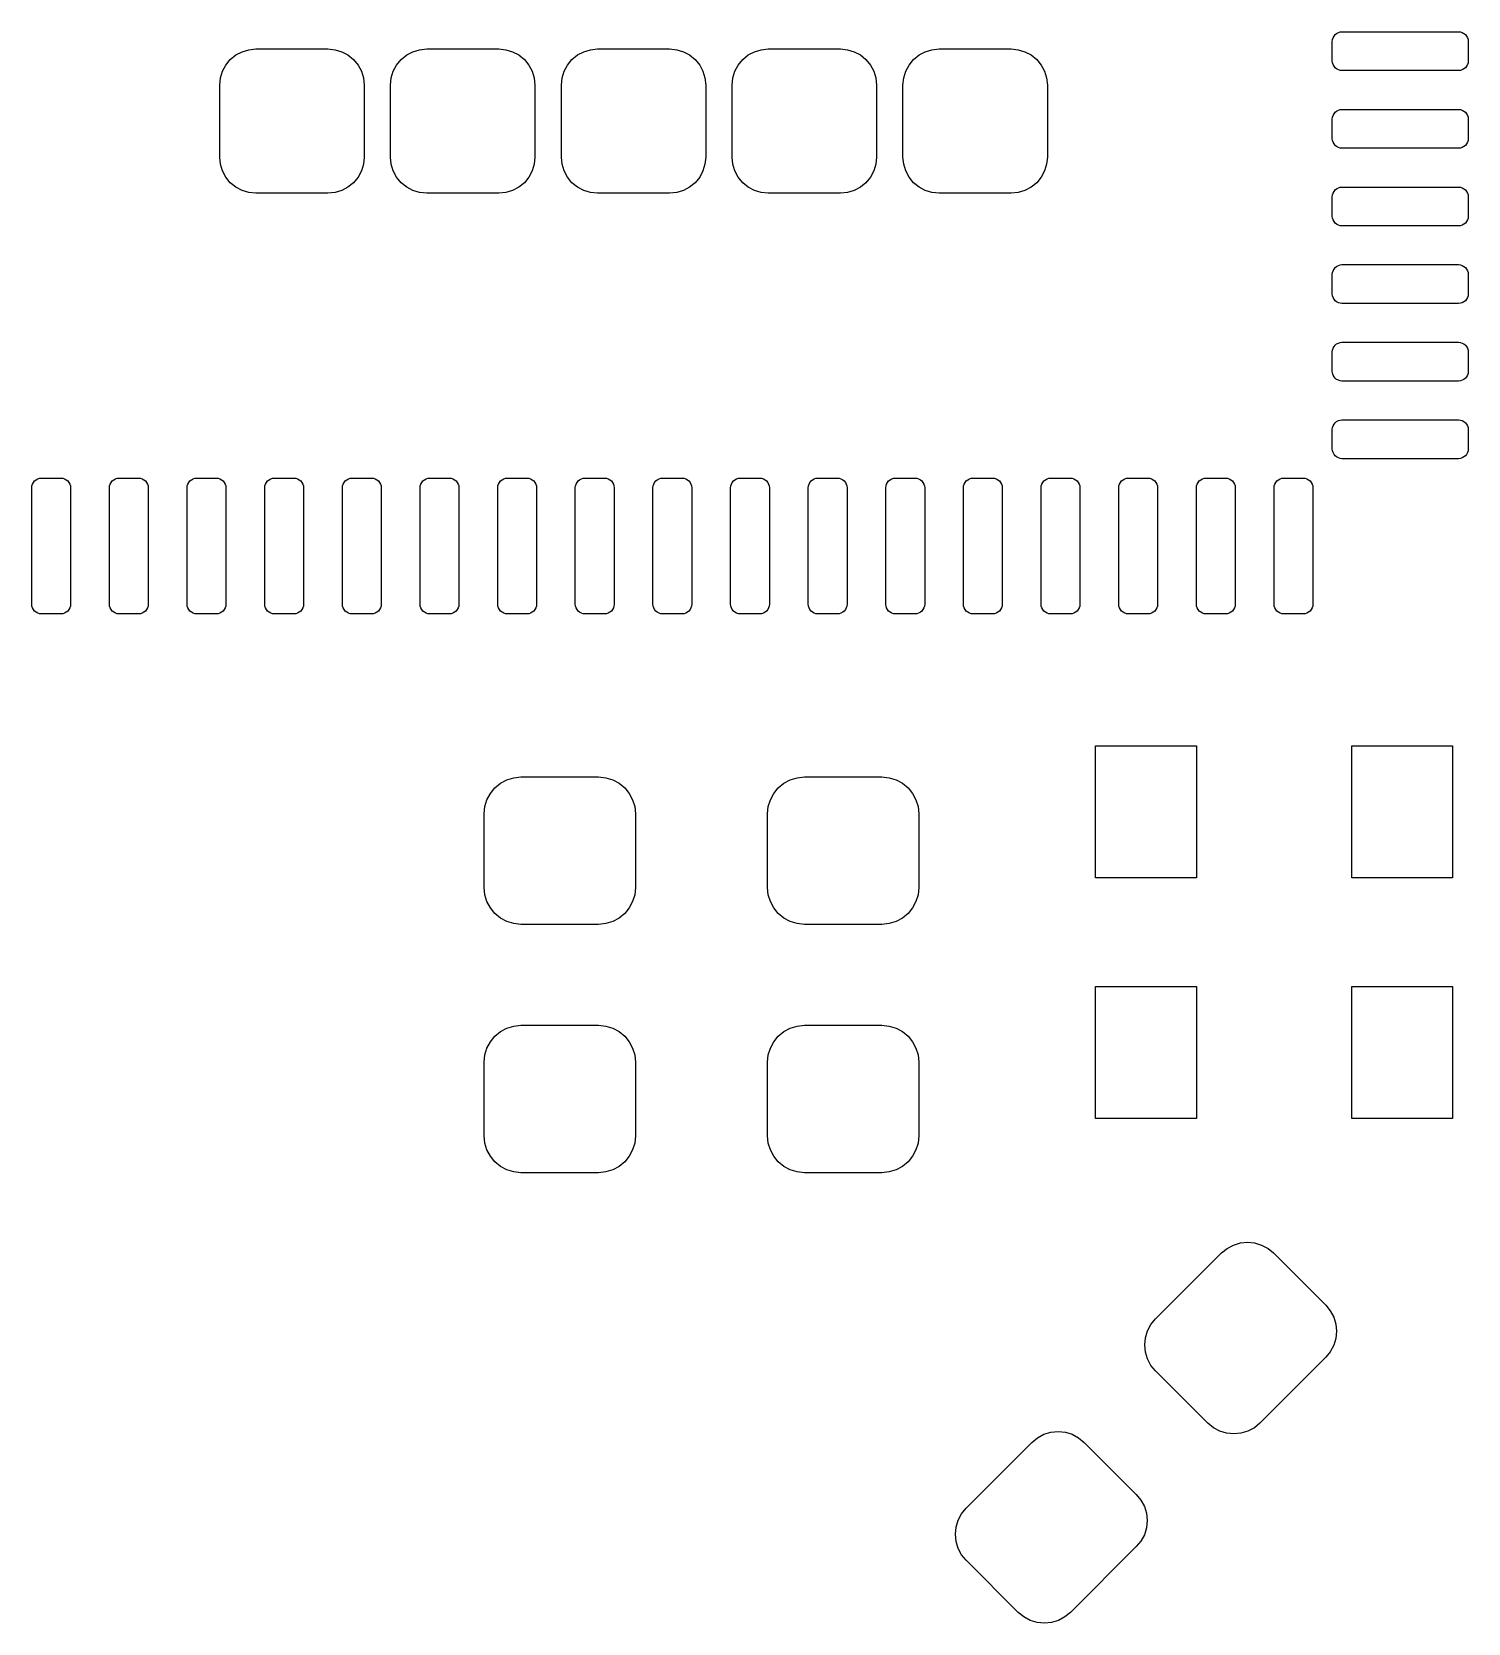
# Model space of a CAD drawing. Extents: x 116.2 to 159.4, y -138 to -93.9.
# Drawn here: x 150.18 to 159.43, y -127.33 to -117.08 of the extents above; entities that cross this region are included whole.
import ezdxf

# ---------------------------------------------------------------- set-up
doc = ezdxf.new("R2010")
doc.units = 0
doc.layers.add('BLACK', color=7, linetype='CONTINUOUS')

msp = doc.modelspace()

# ---------------------------------------------------------------- linework, layer by layer
at = {"layer": 'BLACK', "linetype": 'CONTINUOUS'}
for p, q in [((158.589, -117.08), (158.6, -117.076)), ((158.6, -117.076), (158.612, -117.075)), ((158.612, -117.075), (159.362, -117.075)), ((159.362, -117.075), (159.375, -117.076)), ((159.375, -117.076), (159.386, -117.08)), ((158.55, -117.137), (158.551, -117.125)), ((158.55, -117.262), (158.55, -117.137)), ((158.551, -117.125), (158.555, -117.114)), ((158.555, -117.114), (158.561, -117.103)), ((158.561, -117.103), (158.568, -117.093)), ((158.568, -117.093), (158.578, -117.086)), ((158.578, -117.086), (158.589, -117.08)), ((159.386, -117.08), (159.397, -117.086)), ((159.397, -117.086), (159.407, -117.093)), ((159.407, -117.093), (159.414, -117.103)), ((159.414, -117.103), (159.42, -117.114)), ((159.42, -117.114), (159.424, -117.125)), ((159.424, -117.125), (159.425, -117.137)), ((159.425, -117.137), (159.425, -117.262)), ((151.424, -117.289), (151.453, -117.253)), ((151.453, -117.253), (151.489, -117.224)), ((151.489, -117.224), (151.529, -117.203)), ((151.529, -117.203), (151.572, -117.19)), ((151.572, -117.19), (151.618, -117.185)), ((151.618, -117.185), (152.082, -117.185)), ((152.082, -117.185), (152.128, -117.19)), ((152.128, -117.19), (152.171, -117.203)), ((152.171, -117.203), (152.211, -117.224)), ((152.211, -117.224), (152.247, -117.253)), ((152.247, -117.253), (152.276, -117.289)), ((152.524, -117.289), (152.553, -117.253)), ((152.553, -117.253), (152.589, -117.224)), ((152.589, -117.224), (152.629, -117.203)), ((152.629, -117.203), (152.672, -117.19)), ((152.672, -117.19), (152.718, -117.185)), ((152.718, -117.185), (153.182, -117.185)), ((153.182, -117.185), (153.228, -117.19)), ((153.228, -117.19), (153.271, -117.203)), ((153.271, -117.203), (153.311, -117.224)), ((153.311, -117.224), (153.347, -117.253)), ((153.347, -117.253), (153.376, -117.289)), ((153.624, -117.289), (153.653, -117.253)), ((153.653, -117.253), (153.689, -117.224)), ((153.689, -117.224), (153.729, -117.203)), ((153.729, -117.203), (153.772, -117.19)), ((153.772, -117.19), (153.818, -117.185)), ((153.818, -117.185), (154.282, -117.185)), ((154.282, -117.185), (154.328, -117.19)), ((154.328, -117.19), (154.371, -117.203)), ((154.371, -117.203), (154.411, -117.224)), ((154.411, -117.224), (154.447, -117.253)), ((154.447, -117.253), (154.476, -117.289)), ((154.724, -117.289), (154.753, -117.253)), ((154.753, -117.253), (154.789, -117.224)), ((154.789, -117.224), (154.829, -117.203)), ((154.829, -117.203), (154.872, -117.19)), ((154.872, -117.19), (154.918, -117.185)), ((154.918, -117.185), (155.382, -117.185)), ((155.382, -117.185), (155.428, -117.19)), ((155.428, -117.19), (155.471, -117.203)), ((155.471, -117.203), (155.511, -117.224)), ((155.511, -117.224), (155.547, -117.253)), ((155.547, -117.253), (155.576, -117.289)), ((155.824, -117.289), (155.853, -117.253)), ((155.853, -117.253), (155.889, -117.224)), ((155.889, -117.224), (155.929, -117.203)), ((155.929, -117.203), (155.972, -117.19)), ((155.972, -117.19), (156.018, -117.185)), ((156.018, -117.185), (156.482, -117.185)), ((156.482, -117.185), (156.528, -117.19)), ((156.528, -117.19), (156.571, -117.203)), ((156.571, -117.203), (156.611, -117.224)), ((156.611, -117.224), (156.647, -117.253)), ((156.647, -117.253), (156.676, -117.289)), ((158.551, -117.275), (158.55, -117.262)), ((158.555, -117.286), (158.551, -117.275)), ((159.424, -117.275), (159.42, -117.286)), ((159.425, -117.262), (159.424, -117.275)), ((151.385, -117.418), (151.39, -117.372)), ((151.39, -117.372), (151.403, -117.329)), ((151.403, -117.329), (151.424, -117.289)), ((152.276, -117.289), (152.297, -117.329)), ((152.297, -117.329), (152.31, -117.372)), ((152.31, -117.372), (152.315, -117.418)), ((152.485, -117.418), (152.49, -117.372)), ((152.49, -117.372), (152.503, -117.329)), ((152.503, -117.329), (152.524, -117.289)), ((153.376, -117.289), (153.397, -117.329)), ((153.397, -117.329), (153.41, -117.372)), ((153.41, -117.372), (153.415, -117.418)), ((153.585, -117.418), (153.59, -117.372)), ((153.59, -117.372), (153.603, -117.329)), ((153.603, -117.329), (153.624, -117.289)), ((154.476, -117.289), (154.497, -117.329)), ((154.497, -117.329), (154.51, -117.372)), ((154.51, -117.372), (154.515, -117.418)), ((154.685, -117.418), (154.69, -117.372)), ((154.69, -117.372), (154.703, -117.329)), ((154.703, -117.329), (154.724, -117.289)), ((155.576, -117.289), (155.597, -117.329)), ((155.597, -117.329), (155.61, -117.372)), ((155.61, -117.372), (155.615, -117.418)), ((155.785, -117.418), (155.79, -117.372)), ((155.79, -117.372), (155.803, -117.329)), ((155.803, -117.329), (155.824, -117.289)), ((156.676, -117.289), (156.697, -117.329)), ((156.697, -117.329), (156.71, -117.372)), ((156.71, -117.372), (156.715, -117.418)), ((158.561, -117.297), (158.555, -117.286)), ((158.568, -117.307), (158.561, -117.297)), ((158.578, -117.314), (158.568, -117.307)), ((158.589, -117.32), (158.578, -117.314)), ((158.6, -117.324), (158.589, -117.32)), ((158.612, -117.325), (158.6, -117.324)), ((159.362, -117.325), (158.612, -117.325)), ((159.375, -117.324), (159.362, -117.325)), ((159.386, -117.32), (159.375, -117.324)), ((159.397, -117.314), (159.386, -117.32)), ((159.407, -117.307), (159.397, -117.314)), ((159.414, -117.297), (159.407, -117.307)), ((159.42, -117.286), (159.414, -117.297)), ((151.385, -117.882), (151.385, -117.418)), ((152.315, -117.418), (152.315, -117.882)), ((152.485, -117.882), (152.485, -117.418)), ((153.415, -117.418), (153.415, -117.882)), ((153.585, -117.882), (153.585, -117.418)), ((154.515, -117.418), (154.515, -117.882)), ((154.685, -117.882), (154.685, -117.418)), ((155.615, -117.418), (155.615, -117.882)), ((155.785, -117.882), (155.785, -117.418)), ((156.715, -117.418), (156.715, -117.882)), ((158.568, -117.593), (158.578, -117.586)), ((158.578, -117.586), (158.589, -117.58)), ((158.589, -117.58), (158.6, -117.576)), ((158.6, -117.576), (158.612, -117.575)), ((158.612, -117.575), (159.362, -117.575)), ((159.362, -117.575), (159.375, -117.576)), ((159.375, -117.576), (159.386, -117.58)), ((159.386, -117.58), (159.397, -117.586)), ((159.397, -117.586), (159.407, -117.593)), ((158.55, -117.637), (158.551, -117.625)), ((158.55, -117.762), (158.55, -117.637)), ((158.551, -117.625), (158.555, -117.614)), ((158.555, -117.614), (158.561, -117.603)), ((158.561, -117.603), (158.568, -117.593)), ((159.407, -117.593), (159.414, -117.603)), ((159.414, -117.603), (159.42, -117.614)), ((159.42, -117.614), (159.424, -117.625)), ((159.424, -117.625), (159.425, -117.637)), ((159.425, -117.637), (159.425, -117.762)), ((158.551, -117.775), (158.55, -117.762)), ((158.555, -117.786), (158.551, -117.775)), ((158.561, -117.797), (158.555, -117.786)), ((159.42, -117.786), (159.414, -117.797)), ((159.424, -117.775), (159.42, -117.786)), ((159.425, -117.762), (159.424, -117.775)), ((151.39, -117.928), (151.385, -117.882)), ((152.315, -117.882), (152.31, -117.928)), ((152.49, -117.928), (152.485, -117.882)), ((153.415, -117.882), (153.41, -117.928)), ((153.59, -117.928), (153.585, -117.882)), ((154.515, -117.882), (154.51, -117.928)), ((154.69, -117.928), (154.685, -117.882)), ((155.615, -117.882), (155.61, -117.928)), ((155.79, -117.928), (155.785, -117.882)), ((156.715, -117.882), (156.71, -117.928)), ((158.568, -117.807), (158.561, -117.797)), ((158.578, -117.814), (158.568, -117.807)), ((158.589, -117.82), (158.578, -117.814)), ((158.6, -117.824), (158.589, -117.82)), ((158.612, -117.825), (158.6, -117.824)), ((159.362, -117.825), (158.612, -117.825)), ((159.375, -117.824), (159.362, -117.825)), ((159.386, -117.82), (159.375, -117.824)), ((159.397, -117.814), (159.386, -117.82)), ((159.407, -117.807), (159.397, -117.814)), ((159.414, -117.797), (159.407, -117.807)), ((151.403, -117.971), (151.39, -117.928)), ((151.424, -118.011), (151.403, -117.971)), ((152.297, -117.971), (152.276, -118.011)), ((152.31, -117.928), (152.297, -117.971)), ((152.503, -117.971), (152.49, -117.928)), ((152.524, -118.011), (152.503, -117.971)), ((153.397, -117.971), (153.376, -118.011)), ((153.41, -117.928), (153.397, -117.971)), ((153.603, -117.971), (153.59, -117.928)), ((153.624, -118.011), (153.603, -117.971)), ((154.497, -117.971), (154.476, -118.011)), ((154.51, -117.928), (154.497, -117.971)), ((154.703, -117.971), (154.69, -117.928)), ((154.724, -118.011), (154.703, -117.971)), ((155.597, -117.971), (155.576, -118.011)), ((155.61, -117.928), (155.597, -117.971)), ((155.803, -117.971), (155.79, -117.928)), ((155.824, -118.011), (155.803, -117.971)), ((156.697, -117.971), (156.676, -118.011)), ((156.71, -117.928), (156.697, -117.971)), ((151.453, -118.047), (151.424, -118.011)), ((151.489, -118.076), (151.453, -118.047)), ((151.529, -118.097), (151.489, -118.076)), ((151.572, -118.11), (151.529, -118.097)), ((152.171, -118.097), (152.128, -118.11)), ((152.211, -118.076), (152.171, -118.097)), ((152.247, -118.047), (152.211, -118.076)), ((152.276, -118.011), (152.247, -118.047)), ((152.553, -118.047), (152.524, -118.011)), ((152.589, -118.076), (152.553, -118.047)), ((152.629, -118.097), (152.589, -118.076)), ((152.672, -118.11), (152.629, -118.097)), ((153.271, -118.097), (153.228, -118.11)), ((153.311, -118.076), (153.271, -118.097)), ((153.347, -118.047), (153.311, -118.076)), ((153.376, -118.011), (153.347, -118.047)), ((153.653, -118.047), (153.624, -118.011)), ((153.689, -118.076), (153.653, -118.047)), ((153.729, -118.097), (153.689, -118.076)), ((153.772, -118.11), (153.729, -118.097)), ((154.371, -118.097), (154.328, -118.11)), ((154.411, -118.076), (154.371, -118.097)), ((154.447, -118.047), (154.411, -118.076)), ((154.476, -118.011), (154.447, -118.047)), ((154.753, -118.047), (154.724, -118.011)), ((154.789, -118.076), (154.753, -118.047)), ((154.829, -118.097), (154.789, -118.076)), ((154.872, -118.11), (154.829, -118.097)), ((155.471, -118.097), (155.428, -118.11)), ((155.511, -118.076), (155.471, -118.097)), ((155.547, -118.047), (155.511, -118.076)), ((155.576, -118.011), (155.547, -118.047)), ((155.853, -118.047), (155.824, -118.011)), ((155.889, -118.076), (155.853, -118.047)), ((155.929, -118.097), (155.889, -118.076)), ((155.972, -118.11), (155.929, -118.097)), ((156.571, -118.097), (156.528, -118.11)), ((156.611, -118.076), (156.571, -118.097)), ((156.647, -118.047), (156.611, -118.076)), ((156.676, -118.011), (156.647, -118.047)), ((158.555, -118.114), (158.561, -118.103)), ((158.561, -118.103), (158.568, -118.093)), ((158.568, -118.093), (158.578, -118.086)), ((158.578, -118.086), (158.589, -118.08)), ((158.589, -118.08), (158.6, -118.076)), ((158.6, -118.076), (158.612, -118.075)), ((158.612, -118.075), (159.362, -118.075)), ((159.362, -118.075), (159.375, -118.076)), ((159.375, -118.076), (159.386, -118.08)), ((159.386, -118.08), (159.397, -118.086)), ((159.397, -118.086), (159.407, -118.093)), ((159.407, -118.093), (159.414, -118.103)), ((159.414, -118.103), (159.42, -118.114)), ((151.618, -118.115), (151.572, -118.11)), ((152.082, -118.115), (151.618, -118.115)), ((152.128, -118.11), (152.082, -118.115)), ((152.718, -118.115), (152.672, -118.11)), ((153.182, -118.115), (152.718, -118.115)), ((153.228, -118.11), (153.182, -118.115)), ((153.818, -118.115), (153.772, -118.11)), ((154.282, -118.115), (153.818, -118.115)), ((154.328, -118.11), (154.282, -118.115)), ((154.918, -118.115), (154.872, -118.11)), ((155.382, -118.115), (154.918, -118.115)), ((155.428, -118.11), (155.382, -118.115)), ((156.018, -118.115), (155.972, -118.11)), ((156.482, -118.115), (156.018, -118.115)), ((156.528, -118.11), (156.482, -118.115)), ((158.55, -118.137), (158.551, -118.125)), ((158.55, -118.262), (158.55, -118.137)), ((158.551, -118.125), (158.555, -118.114)), ((159.42, -118.114), (159.424, -118.125)), ((159.424, -118.125), (159.425, -118.137)), ((159.425, -118.137), (159.425, -118.262)), ((158.551, -118.275), (158.55, -118.262)), ((158.555, -118.286), (158.551, -118.275)), ((158.561, -118.297), (158.555, -118.286)), ((158.568, -118.307), (158.561, -118.297)), ((158.578, -118.314), (158.568, -118.307)), ((159.407, -118.307), (159.397, -118.314)), ((159.414, -118.297), (159.407, -118.307)), ((159.42, -118.286), (159.414, -118.297)), ((159.424, -118.275), (159.42, -118.286)), ((159.425, -118.262), (159.424, -118.275)), ((158.589, -118.32), (158.578, -118.314)), ((158.6, -118.324), (158.589, -118.32)), ((158.612, -118.325), (158.6, -118.324)), ((159.362, -118.325), (158.612, -118.325)), ((159.375, -118.324), (159.362, -118.325)), ((159.386, -118.32), (159.375, -118.324)), ((159.397, -118.314), (159.386, -118.32)), ((158.551, -118.625), (158.555, -118.614)), ((158.555, -118.614), (158.561, -118.603)), ((158.561, -118.603), (158.568, -118.593)), ((158.568, -118.593), (158.578, -118.586)), ((158.578, -118.586), (158.589, -118.58)), ((158.589, -118.58), (158.6, -118.576)), ((158.6, -118.576), (158.612, -118.575)), ((158.612, -118.575), (159.362, -118.575)), ((159.362, -118.575), (159.375, -118.576)), ((159.375, -118.576), (159.386, -118.58)), ((159.386, -118.58), (159.397, -118.586)), ((159.397, -118.586), (159.407, -118.593)), ((159.407, -118.593), (159.414, -118.603)), ((159.414, -118.603), (159.42, -118.614)), ((159.42, -118.614), (159.424, -118.625)), ((158.55, -118.637), (158.551, -118.625)), ((158.55, -118.762), (158.55, -118.637)), ((159.424, -118.625), (159.425, -118.637)), ((159.425, -118.637), (159.425, -118.762)), ((158.551, -118.775), (158.55, -118.762)), ((158.555, -118.786), (158.551, -118.775)), ((158.561, -118.797), (158.555, -118.786)), ((158.568, -118.807), (158.561, -118.797)), ((158.578, -118.814), (158.568, -118.807)), ((158.589, -118.82), (158.578, -118.814)), ((158.6, -118.824), (158.589, -118.82)), ((159.386, -118.82), (159.375, -118.824)), ((159.397, -118.814), (159.386, -118.82)), ((159.407, -118.807), (159.397, -118.814)), ((159.414, -118.797), (159.407, -118.807)), ((159.42, -118.786), (159.414, -118.797)), ((159.424, -118.775), (159.42, -118.786)), ((159.425, -118.762), (159.424, -118.775)), ((158.612, -118.825), (158.6, -118.824)), ((159.362, -118.825), (158.612, -118.825)), ((159.375, -118.824), (159.362, -118.825)), ((158.55, -119.137), (158.551, -119.125)), ((158.551, -119.125), (158.555, -119.114)), ((158.555, -119.114), (158.561, -119.103)), ((158.561, -119.103), (158.568, -119.093)), ((158.568, -119.093), (158.578, -119.086)), ((158.578, -119.086), (158.589, -119.08)), ((158.589, -119.08), (158.6, -119.076)), ((158.6, -119.076), (158.612, -119.075)), ((158.612, -119.075), (159.362, -119.075)), ((159.362, -119.075), (159.375, -119.076)), ((159.375, -119.076), (159.386, -119.08)), ((159.386, -119.08), (159.397, -119.086)), ((159.397, -119.086), (159.407, -119.093)), ((159.407, -119.093), (159.414, -119.103)), ((159.414, -119.103), (159.42, -119.114)), ((159.42, -119.114), (159.424, -119.125)), ((159.424, -119.125), (159.425, -119.137)), ((158.55, -119.262), (158.55, -119.137)), ((159.425, -119.137), (159.425, -119.262)), ((158.551, -119.275), (158.55, -119.262)), ((158.555, -119.286), (158.551, -119.275)), ((158.561, -119.297), (158.555, -119.286)), ((158.568, -119.307), (158.561, -119.297)), ((158.578, -119.314), (158.568, -119.307)), ((158.589, -119.32), (158.578, -119.314)), ((158.6, -119.324), (158.589, -119.32)), ((158.612, -119.325), (158.6, -119.324)), ((159.362, -119.325), (158.612, -119.325)), ((159.375, -119.324), (159.362, -119.325)), ((159.386, -119.32), (159.375, -119.324)), ((159.397, -119.314), (159.386, -119.32)), ((159.407, -119.307), (159.397, -119.314)), ((159.414, -119.297), (159.407, -119.307)), ((159.42, -119.286), (159.414, -119.297)), ((159.424, -119.275), (159.42, -119.286)), ((159.425, -119.262), (159.424, -119.275)), ((158.55, -119.637), (158.551, -119.625)), ((158.55, -119.762), (158.55, -119.637)), ((158.551, -119.625), (158.555, -119.614)), ((158.555, -119.614), (158.561, -119.603)), ((158.561, -119.603), (158.568, -119.593)), ((158.568, -119.593), (158.578, -119.586)), ((158.578, -119.586), (158.589, -119.58)), ((158.589, -119.58), (158.6, -119.576)), ((158.6, -119.576), (158.612, -119.575)), ((158.612, -119.575), (159.362, -119.575)), ((159.362, -119.575), (159.375, -119.576)), ((159.375, -119.576), (159.386, -119.58)), ((159.386, -119.58), (159.397, -119.586)), ((159.397, -119.586), (159.407, -119.593)), ((159.407, -119.593), (159.414, -119.603)), ((159.414, -119.603), (159.42, -119.614)), ((159.42, -119.614), (159.424, -119.625)), ((159.424, -119.625), (159.425, -119.637)), ((159.425, -119.637), (159.425, -119.762)), ((158.551, -119.775), (158.55, -119.762)), ((158.555, -119.786), (158.551, -119.775)), ((158.561, -119.797), (158.555, -119.786)), ((158.568, -119.807), (158.561, -119.797)), ((158.578, -119.814), (158.568, -119.807)), ((158.589, -119.82), (158.578, -119.814)), ((158.6, -119.824), (158.589, -119.82)), ((158.612, -119.825), (158.6, -119.824)), ((159.362, -119.825), (158.612, -119.825)), ((159.375, -119.824), (159.362, -119.825)), ((159.386, -119.82), (159.375, -119.824)), ((159.397, -119.814), (159.386, -119.82)), ((159.407, -119.807), (159.397, -119.814)), ((159.414, -119.797), (159.407, -119.807)), ((159.42, -119.786), (159.414, -119.797)), ((159.424, -119.775), (159.42, -119.786)), ((159.425, -119.762), (159.424, -119.775)), ((150.175, -120.012), (150.176, -120)), ((150.175, -120.762), (150.175, -120.012)), ((150.176, -120), (150.18, -119.989)), ((150.18, -119.989), (150.186, -119.978)), ((150.186, -119.978), (150.193, -119.968)), ((150.193, -119.968), (150.203, -119.961)), ((150.203, -119.961), (150.214, -119.955)), ((150.214, -119.955), (150.225, -119.951)), ((150.225, -119.951), (150.237, -119.95)), ((150.237, -119.95), (150.362, -119.95)), ((150.362, -119.95), (150.375, -119.951)), ((150.375, -119.951), (150.386, -119.955)), ((150.386, -119.955), (150.397, -119.961)), ((150.397, -119.961), (150.407, -119.968)), ((150.407, -119.968), (150.414, -119.978)), ((150.414, -119.978), (150.42, -119.989)), ((150.42, -119.989), (150.424, -120)), ((150.424, -120), (150.425, -120.012)), ((150.425, -120.012), (150.425, -120.762)), ((150.675, -120.012), (150.676, -120)), ((150.675, -120.762), (150.675, -120.012)), ((150.676, -120), (150.68, -119.989)), ((150.68, -119.989), (150.686, -119.978)), ((150.686, -119.978), (150.693, -119.968)), ((150.693, -119.968), (150.703, -119.961)), ((150.703, -119.961), (150.714, -119.955)), ((150.714, -119.955), (150.725, -119.951)), ((150.725, -119.951), (150.737, -119.95)), ((150.737, -119.95), (150.862, -119.95)), ((150.862, -119.95), (150.875, -119.951)), ((150.875, -119.951), (150.886, -119.955)), ((150.886, -119.955), (150.897, -119.961)), ((150.897, -119.961), (150.907, -119.968)), ((150.907, -119.968), (150.914, -119.978)), ((150.914, -119.978), (150.92, -119.989)), ((150.92, -119.989), (150.924, -120)), ((150.924, -120), (150.925, -120.012)), ((150.925, -120.012), (150.925, -120.762)), ((151.175, -120.012), (151.176, -120)), ((151.175, -120.762), (151.175, -120.012)), ((151.176, -120), (151.18, -119.989)), ((151.18, -119.989), (151.186, -119.978)), ((151.186, -119.978), (151.193, -119.968)), ((151.193, -119.968), (151.203, -119.961)), ((151.203, -119.961), (151.214, -119.955)), ((151.214, -119.955), (151.225, -119.951)), ((151.225, -119.951), (151.237, -119.95)), ((151.237, -119.95), (151.362, -119.95)), ((151.362, -119.95), (151.375, -119.951)), ((151.375, -119.951), (151.386, -119.955)), ((151.386, -119.955), (151.397, -119.961)), ((151.397, -119.961), (151.407, -119.968)), ((151.407, -119.968), (151.414, -119.978)), ((151.414, -119.978), (151.42, -119.989)), ((151.42, -119.989), (151.424, -120)), ((151.424, -120), (151.425, -120.012)), ((151.425, -120.012), (151.425, -120.762)), ((151.675, -120.012), (151.676, -120)), ((151.675, -120.762), (151.675, -120.012)), ((151.676, -120), (151.68, -119.989)), ((151.68, -119.989), (151.686, -119.978)), ((151.686, -119.978), (151.693, -119.968)), ((151.693, -119.968), (151.703, -119.961)), ((151.703, -119.961), (151.714, -119.955)), ((151.714, -119.955), (151.725, -119.951)), ((151.725, -119.951), (151.737, -119.95)), ((151.737, -119.95), (151.862, -119.95)), ((151.862, -119.95), (151.875, -119.951)), ((151.875, -119.951), (151.886, -119.955)), ((151.886, -119.955), (151.897, -119.961)), ((151.897, -119.961), (151.907, -119.968)), ((151.907, -119.968), (151.914, -119.978)), ((151.914, -119.978), (151.92, -119.989)), ((151.92, -119.989), (151.924, -120)), ((151.924, -120), (151.925, -120.012)), ((151.925, -120.012), (151.925, -120.762)), ((152.175, -120.012), (152.176, -120)), ((152.175, -120.762), (152.175, -120.012)), ((152.176, -120), (152.18, -119.989)), ((152.18, -119.989), (152.186, -119.978)), ((152.186, -119.978), (152.193, -119.968)), ((152.193, -119.968), (152.203, -119.961)), ((152.203, -119.961), (152.214, -119.955)), ((152.214, -119.955), (152.225, -119.951)), ((152.225, -119.951), (152.237, -119.95)), ((152.237, -119.95), (152.362, -119.95)), ((152.362, -119.95), (152.375, -119.951)), ((152.375, -119.951), (152.386, -119.955)), ((152.386, -119.955), (152.397, -119.961)), ((152.397, -119.961), (152.407, -119.968)), ((152.407, -119.968), (152.414, -119.978)), ((152.414, -119.978), (152.42, -119.989)), ((152.42, -119.989), (152.424, -120)), ((152.424, -120), (152.425, -120.012)), ((152.425, -120.012), (152.425, -120.762)), ((152.675, -120.012), (152.676, -120)), ((152.675, -120.762), (152.675, -120.012)), ((152.676, -120), (152.68, -119.989)), ((152.68, -119.989), (152.686, -119.978)), ((152.686, -119.978), (152.693, -119.968)), ((152.693, -119.968), (152.703, -119.961)), ((152.703, -119.961), (152.714, -119.955)), ((152.714, -119.955), (152.725, -119.951)), ((152.725, -119.951), (152.737, -119.95)), ((152.737, -119.95), (152.862, -119.95)), ((152.862, -119.95), (152.875, -119.951)), ((152.875, -119.951), (152.886, -119.955)), ((152.886, -119.955), (152.897, -119.961)), ((152.897, -119.961), (152.907, -119.968)), ((152.907, -119.968), (152.914, -119.978)), ((152.914, -119.978), (152.92, -119.989)), ((152.92, -119.989), (152.924, -120)), ((152.924, -120), (152.925, -120.012)), ((152.925, -120.012), (152.925, -120.762)), ((153.175, -120.012), (153.176, -120)), ((153.175, -120.762), (153.175, -120.012)), ((153.176, -120), (153.18, -119.989)), ((153.18, -119.989), (153.186, -119.978)), ((153.186, -119.978), (153.193, -119.968)), ((153.193, -119.968), (153.203, -119.961)), ((153.203, -119.961), (153.214, -119.955)), ((153.214, -119.955), (153.225, -119.951)), ((153.225, -119.951), (153.237, -119.95)), ((153.237, -119.95), (153.362, -119.95)), ((153.362, -119.95), (153.375, -119.951)), ((153.375, -119.951), (153.386, -119.955)), ((153.386, -119.955), (153.397, -119.961)), ((153.397, -119.961), (153.407, -119.968)), ((153.407, -119.968), (153.414, -119.978)), ((153.414, -119.978), (153.42, -119.989)), ((153.42, -119.989), (153.424, -120)), ((153.424, -120), (153.425, -120.012)), ((153.425, -120.012), (153.425, -120.762)), ((153.675, -120.012), (153.676, -120)), ((153.675, -120.762), (153.675, -120.012)), ((153.676, -120), (153.68, -119.989)), ((153.68, -119.989), (153.686, -119.978)), ((153.686, -119.978), (153.693, -119.968)), ((153.693, -119.968), (153.703, -119.961)), ((153.703, -119.961), (153.714, -119.955)), ((153.714, -119.955), (153.725, -119.951)), ((153.725, -119.951), (153.737, -119.95)), ((153.737, -119.95), (153.862, -119.95)), ((153.862, -119.95), (153.875, -119.951)), ((153.875, -119.951), (153.886, -119.955)), ((153.886, -119.955), (153.897, -119.961)), ((153.897, -119.961), (153.907, -119.968)), ((153.907, -119.968), (153.914, -119.978)), ((153.914, -119.978), (153.92, -119.989)), ((153.92, -119.989), (153.924, -120)), ((153.924, -120), (153.925, -120.012)), ((153.925, -120.012), (153.925, -120.762)), ((154.175, -120.012), (154.176, -120)), ((154.175, -120.762), (154.175, -120.012)), ((154.176, -120), (154.18, -119.989)), ((154.18, -119.989), (154.186, -119.978)), ((154.186, -119.978), (154.193, -119.968)), ((154.193, -119.968), (154.203, -119.961)), ((154.203, -119.961), (154.214, -119.955)), ((154.214, -119.955), (154.225, -119.951)), ((154.225, -119.951), (154.237, -119.95)), ((154.237, -119.95), (154.362, -119.95)), ((154.362, -119.95), (154.375, -119.951)), ((154.375, -119.951), (154.386, -119.955)), ((154.386, -119.955), (154.397, -119.961)), ((154.397, -119.961), (154.407, -119.968)), ((154.407, -119.968), (154.414, -119.978)), ((154.414, -119.978), (154.42, -119.989)), ((154.42, -119.989), (154.424, -120)), ((154.424, -120), (154.425, -120.012)), ((154.425, -120.012), (154.425, -120.762)), ((154.675, -120.012), (154.676, -120)), ((154.675, -120.762), (154.675, -120.012)), ((154.676, -120), (154.68, -119.989)), ((154.68, -119.989), (154.686, -119.978)), ((154.686, -119.978), (154.693, -119.968)), ((154.693, -119.968), (154.703, -119.961)), ((154.703, -119.961), (154.714, -119.955)), ((154.714, -119.955), (154.725, -119.951)), ((154.725, -119.951), (154.737, -119.95)), ((154.737, -119.95), (154.862, -119.95)), ((154.862, -119.95), (154.875, -119.951)), ((154.875, -119.951), (154.886, -119.955)), ((154.886, -119.955), (154.897, -119.961)), ((154.897, -119.961), (154.907, -119.968)), ((154.907, -119.968), (154.914, -119.978)), ((154.914, -119.978), (154.92, -119.989)), ((154.92, -119.989), (154.924, -120)), ((154.924, -120), (154.925, -120.012)), ((154.925, -120.012), (154.925, -120.762)), ((155.175, -120.012), (155.176, -120)), ((155.175, -120.762), (155.175, -120.012)), ((155.176, -120), (155.18, -119.989)), ((155.18, -119.989), (155.186, -119.978)), ((155.186, -119.978), (155.193, -119.968)), ((155.193, -119.968), (155.203, -119.961)), ((155.203, -119.961), (155.214, -119.955)), ((155.214, -119.955), (155.225, -119.951)), ((155.225, -119.951), (155.237, -119.95)), ((155.237, -119.95), (155.362, -119.95)), ((155.362, -119.95), (155.375, -119.951)), ((155.375, -119.951), (155.386, -119.955)), ((155.386, -119.955), (155.397, -119.961)), ((155.397, -119.961), (155.407, -119.968)), ((155.407, -119.968), (155.414, -119.978)), ((155.414, -119.978), (155.42, -119.989)), ((155.42, -119.989), (155.424, -120)), ((155.424, -120), (155.425, -120.012)), ((155.425, -120.012), (155.425, -120.762)), ((155.675, -120.012), (155.676, -120)), ((155.675, -120.762), (155.675, -120.012)), ((155.676, -120), (155.68, -119.989)), ((155.68, -119.989), (155.686, -119.978)), ((155.686, -119.978), (155.693, -119.968)), ((155.693, -119.968), (155.703, -119.961)), ((155.703, -119.961), (155.714, -119.955)), ((155.714, -119.955), (155.725, -119.951)), ((155.725, -119.951), (155.737, -119.95)), ((155.737, -119.95), (155.862, -119.95)), ((155.862, -119.95), (155.875, -119.951)), ((155.875, -119.951), (155.886, -119.955)), ((155.886, -119.955), (155.897, -119.961)), ((155.897, -119.961), (155.907, -119.968)), ((155.907, -119.968), (155.914, -119.978)), ((155.914, -119.978), (155.92, -119.989)), ((155.92, -119.989), (155.924, -120)), ((155.924, -120), (155.925, -120.012)), ((155.925, -120.012), (155.925, -120.762)), ((156.175, -120.012), (156.176, -120)), ((156.175, -120.762), (156.175, -120.012)), ((156.176, -120), (156.18, -119.989)), ((156.18, -119.989), (156.186, -119.978)), ((156.186, -119.978), (156.193, -119.968)), ((156.193, -119.968), (156.203, -119.961)), ((156.203, -119.961), (156.214, -119.955)), ((156.214, -119.955), (156.225, -119.951)), ((156.225, -119.951), (156.237, -119.95)), ((156.237, -119.95), (156.362, -119.95)), ((156.362, -119.95), (156.375, -119.951)), ((156.375, -119.951), (156.386, -119.955)), ((156.386, -119.955), (156.397, -119.961)), ((156.397, -119.961), (156.407, -119.968)), ((156.407, -119.968), (156.414, -119.978)), ((156.414, -119.978), (156.42, -119.989)), ((156.42, -119.989), (156.424, -120)), ((156.424, -120), (156.425, -120.012)), ((156.425, -120.012), (156.425, -120.762)), ((156.675, -120.012), (156.676, -120)), ((156.675, -120.762), (156.675, -120.012)), ((156.676, -120), (156.68, -119.989)), ((156.68, -119.989), (156.686, -119.978)), ((156.686, -119.978), (156.693, -119.968)), ((156.693, -119.968), (156.703, -119.961)), ((156.703, -119.961), (156.714, -119.955)), ((156.714, -119.955), (156.725, -119.951)), ((156.725, -119.951), (156.737, -119.95)), ((156.737, -119.95), (156.862, -119.95)), ((156.862, -119.95), (156.875, -119.951)), ((156.875, -119.951), (156.886, -119.955)), ((156.886, -119.955), (156.897, -119.961)), ((156.897, -119.961), (156.907, -119.968)), ((156.907, -119.968), (156.914, -119.978)), ((156.914, -119.978), (156.92, -119.989)), ((156.92, -119.989), (156.924, -120)), ((156.924, -120), (156.925, -120.012)), ((156.925, -120.012), (156.925, -120.762)), ((157.175, -120.012), (157.176, -120)), ((157.175, -120.762), (157.175, -120.012)), ((157.176, -120), (157.18, -119.989)), ((157.18, -119.989), (157.186, -119.978)), ((157.186, -119.978), (157.193, -119.968)), ((157.193, -119.968), (157.203, -119.961)), ((157.203, -119.961), (157.214, -119.955)), ((157.214, -119.955), (157.225, -119.951)), ((157.225, -119.951), (157.237, -119.95)), ((157.237, -119.95), (157.362, -119.95)), ((157.362, -119.95), (157.375, -119.951)), ((157.375, -119.951), (157.386, -119.955)), ((157.386, -119.955), (157.397, -119.961)), ((157.397, -119.961), (157.407, -119.968)), ((157.407, -119.968), (157.414, -119.978)), ((157.414, -119.978), (157.42, -119.989)), ((157.42, -119.989), (157.424, -120)), ((157.424, -120), (157.425, -120.012)), ((157.425, -120.012), (157.425, -120.762)), ((157.675, -120.012), (157.676, -120)), ((157.675, -120.762), (157.675, -120.012)), ((157.676, -120), (157.68, -119.989)), ((157.68, -119.989), (157.686, -119.978)), ((157.686, -119.978), (157.693, -119.968)), ((157.693, -119.968), (157.703, -119.961)), ((157.703, -119.961), (157.714, -119.955)), ((157.714, -119.955), (157.725, -119.951)), ((157.725, -119.951), (157.737, -119.95)), ((157.737, -119.95), (157.862, -119.95)), ((157.862, -119.95), (157.875, -119.951)), ((157.875, -119.951), (157.886, -119.955)), ((157.886, -119.955), (157.897, -119.961)), ((157.897, -119.961), (157.907, -119.968)), ((157.907, -119.968), (157.914, -119.978)), ((157.914, -119.978), (157.92, -119.989)), ((157.92, -119.989), (157.924, -120)), ((157.924, -120), (157.925, -120.012)), ((157.925, -120.012), (157.925, -120.762)), ((158.175, -120.012), (158.176, -120)), ((158.175, -120.762), (158.175, -120.012)), ((158.176, -120), (158.18, -119.989)), ((158.18, -119.989), (158.186, -119.978)), ((158.186, -119.978), (158.193, -119.968)), ((158.193, -119.968), (158.203, -119.961)), ((158.203, -119.961), (158.214, -119.955)), ((158.214, -119.955), (158.225, -119.951)), ((158.225, -119.951), (158.237, -119.95)), ((158.237, -119.95), (158.362, -119.95)), ((158.362, -119.95), (158.375, -119.951)), ((158.375, -119.951), (158.386, -119.955)), ((158.386, -119.955), (158.397, -119.961)), ((158.397, -119.961), (158.407, -119.968)), ((158.407, -119.968), (158.414, -119.978)), ((158.414, -119.978), (158.42, -119.989)), ((158.42, -119.989), (158.424, -120)), ((158.424, -120), (158.425, -120.012)), ((158.425, -120.012), (158.425, -120.762)), ((150.176, -120.775), (150.175, -120.762)), ((150.425, -120.762), (150.424, -120.775)), ((150.676, -120.775), (150.675, -120.762)), ((150.925, -120.762), (150.924, -120.775)), ((151.176, -120.775), (151.175, -120.762)), ((151.425, -120.762), (151.424, -120.775)), ((151.676, -120.775), (151.675, -120.762)), ((151.925, -120.762), (151.924, -120.775)), ((152.176, -120.775), (152.175, -120.762)), ((152.425, -120.762), (152.424, -120.775)), ((152.676, -120.775), (152.675, -120.762)), ((152.925, -120.762), (152.924, -120.775)), ((153.176, -120.775), (153.175, -120.762)), ((153.425, -120.762), (153.424, -120.775)), ((153.676, -120.775), (153.675, -120.762)), ((153.925, -120.762), (153.924, -120.775)), ((154.176, -120.775), (154.175, -120.762)), ((154.425, -120.762), (154.424, -120.775)), ((154.676, -120.775), (154.675, -120.762)), ((154.925, -120.762), (154.924, -120.775)), ((155.176, -120.775), (155.175, -120.762)), ((155.425, -120.762), (155.424, -120.775)), ((155.676, -120.775), (155.675, -120.762)), ((155.925, -120.762), (155.924, -120.775)), ((156.176, -120.775), (156.175, -120.762)), ((156.425, -120.762), (156.424, -120.775)), ((156.676, -120.775), (156.675, -120.762)), ((156.925, -120.762), (156.924, -120.775)), ((157.176, -120.775), (157.175, -120.762)), ((157.425, -120.762), (157.424, -120.775)), ((157.676, -120.775), (157.675, -120.762)), ((157.925, -120.762), (157.924, -120.775)), ((158.176, -120.775), (158.175, -120.762)), ((158.425, -120.762), (158.424, -120.775)), ((150.18, -120.786), (150.176, -120.775)), ((150.186, -120.797), (150.18, -120.786)), ((150.193, -120.807), (150.186, -120.797)), ((150.203, -120.814), (150.193, -120.807)), ((150.214, -120.82), (150.203, -120.814)), ((150.225, -120.824), (150.214, -120.82)), ((150.237, -120.825), (150.225, -120.824)), ((150.362, -120.825), (150.237, -120.825)), ((150.375, -120.824), (150.362, -120.825)), ((150.386, -120.82), (150.375, -120.824)), ((150.397, -120.814), (150.386, -120.82)), ((150.407, -120.807), (150.397, -120.814)), ((150.414, -120.797), (150.407, -120.807)), ((150.42, -120.786), (150.414, -120.797)), ((150.424, -120.775), (150.42, -120.786)), ((150.68, -120.786), (150.676, -120.775)), ((150.686, -120.797), (150.68, -120.786)), ((150.693, -120.807), (150.686, -120.797)), ((150.703, -120.814), (150.693, -120.807)), ((150.714, -120.82), (150.703, -120.814)), ((150.725, -120.824), (150.714, -120.82)), ((150.737, -120.825), (150.725, -120.824)), ((150.862, -120.825), (150.737, -120.825)), ((150.875, -120.824), (150.862, -120.825)), ((150.886, -120.82), (150.875, -120.824)), ((150.897, -120.814), (150.886, -120.82)), ((150.907, -120.807), (150.897, -120.814)), ((150.914, -120.797), (150.907, -120.807)), ((150.92, -120.786), (150.914, -120.797)), ((150.924, -120.775), (150.92, -120.786)), ((151.18, -120.786), (151.176, -120.775)), ((151.186, -120.797), (151.18, -120.786)), ((151.193, -120.807), (151.186, -120.797)), ((151.203, -120.814), (151.193, -120.807)), ((151.214, -120.82), (151.203, -120.814)), ((151.225, -120.824), (151.214, -120.82)), ((151.237, -120.825), (151.225, -120.824)), ((151.362, -120.825), (151.237, -120.825)), ((151.375, -120.824), (151.362, -120.825)), ((151.386, -120.82), (151.375, -120.824)), ((151.397, -120.814), (151.386, -120.82)), ((151.407, -120.807), (151.397, -120.814)), ((151.414, -120.797), (151.407, -120.807)), ((151.42, -120.786), (151.414, -120.797)), ((151.424, -120.775), (151.42, -120.786)), ((151.68, -120.786), (151.676, -120.775)), ((151.686, -120.797), (151.68, -120.786)), ((151.693, -120.807), (151.686, -120.797)), ((151.703, -120.814), (151.693, -120.807)), ((151.714, -120.82), (151.703, -120.814)), ((151.725, -120.824), (151.714, -120.82)), ((151.737, -120.825), (151.725, -120.824)), ((151.862, -120.825), (151.737, -120.825)), ((151.875, -120.824), (151.862, -120.825)), ((151.886, -120.82), (151.875, -120.824)), ((151.897, -120.814), (151.886, -120.82)), ((151.907, -120.807), (151.897, -120.814)), ((151.914, -120.797), (151.907, -120.807)), ((151.92, -120.786), (151.914, -120.797)), ((151.924, -120.775), (151.92, -120.786)), ((152.18, -120.786), (152.176, -120.775)), ((152.186, -120.797), (152.18, -120.786)), ((152.193, -120.807), (152.186, -120.797)), ((152.203, -120.814), (152.193, -120.807)), ((152.214, -120.82), (152.203, -120.814)), ((152.225, -120.824), (152.214, -120.82)), ((152.237, -120.825), (152.225, -120.824)), ((152.362, -120.825), (152.237, -120.825)), ((152.375, -120.824), (152.362, -120.825)), ((152.386, -120.82), (152.375, -120.824)), ((152.397, -120.814), (152.386, -120.82)), ((152.407, -120.807), (152.397, -120.814)), ((152.414, -120.797), (152.407, -120.807)), ((152.42, -120.786), (152.414, -120.797)), ((152.424, -120.775), (152.42, -120.786)), ((152.68, -120.786), (152.676, -120.775)), ((152.686, -120.797), (152.68, -120.786)), ((152.693, -120.807), (152.686, -120.797)), ((152.703, -120.814), (152.693, -120.807)), ((152.714, -120.82), (152.703, -120.814)), ((152.725, -120.824), (152.714, -120.82)), ((152.737, -120.825), (152.725, -120.824)), ((152.862, -120.825), (152.737, -120.825)), ((152.875, -120.824), (152.862, -120.825)), ((152.886, -120.82), (152.875, -120.824)), ((152.897, -120.814), (152.886, -120.82)), ((152.907, -120.807), (152.897, -120.814)), ((152.914, -120.797), (152.907, -120.807)), ((152.92, -120.786), (152.914, -120.797)), ((152.924, -120.775), (152.92, -120.786)), ((153.18, -120.786), (153.176, -120.775)), ((153.186, -120.797), (153.18, -120.786)), ((153.193, -120.807), (153.186, -120.797)), ((153.203, -120.814), (153.193, -120.807)), ((153.214, -120.82), (153.203, -120.814)), ((153.225, -120.824), (153.214, -120.82)), ((153.237, -120.825), (153.225, -120.824)), ((153.362, -120.825), (153.237, -120.825)), ((153.375, -120.824), (153.362, -120.825)), ((153.386, -120.82), (153.375, -120.824)), ((153.397, -120.814), (153.386, -120.82)), ((153.407, -120.807), (153.397, -120.814)), ((153.414, -120.797), (153.407, -120.807)), ((153.42, -120.786), (153.414, -120.797)), ((153.424, -120.775), (153.42, -120.786)), ((153.68, -120.786), (153.676, -120.775)), ((153.686, -120.797), (153.68, -120.786)), ((153.693, -120.807), (153.686, -120.797)), ((153.703, -120.814), (153.693, -120.807)), ((153.714, -120.82), (153.703, -120.814)), ((153.725, -120.824), (153.714, -120.82)), ((153.737, -120.825), (153.725, -120.824)), ((153.862, -120.825), (153.737, -120.825)), ((153.875, -120.824), (153.862, -120.825)), ((153.886, -120.82), (153.875, -120.824)), ((153.897, -120.814), (153.886, -120.82)), ((153.907, -120.807), (153.897, -120.814)), ((153.914, -120.797), (153.907, -120.807)), ((153.92, -120.786), (153.914, -120.797)), ((153.924, -120.775), (153.92, -120.786)), ((154.18, -120.786), (154.176, -120.775)), ((154.186, -120.797), (154.18, -120.786)), ((154.193, -120.807), (154.186, -120.797)), ((154.203, -120.814), (154.193, -120.807)), ((154.214, -120.82), (154.203, -120.814)), ((154.225, -120.824), (154.214, -120.82)), ((154.237, -120.825), (154.225, -120.824)), ((154.362, -120.825), (154.237, -120.825)), ((154.375, -120.824), (154.362, -120.825)), ((154.386, -120.82), (154.375, -120.824)), ((154.397, -120.814), (154.386, -120.82)), ((154.407, -120.807), (154.397, -120.814)), ((154.414, -120.797), (154.407, -120.807)), ((154.42, -120.786), (154.414, -120.797)), ((154.424, -120.775), (154.42, -120.786)), ((154.68, -120.786), (154.676, -120.775)), ((154.686, -120.797), (154.68, -120.786)), ((154.693, -120.807), (154.686, -120.797)), ((154.703, -120.814), (154.693, -120.807)), ((154.714, -120.82), (154.703, -120.814)), ((154.725, -120.824), (154.714, -120.82)), ((154.737, -120.825), (154.725, -120.824)), ((154.862, -120.825), (154.737, -120.825)), ((154.875, -120.824), (154.862, -120.825)), ((154.886, -120.82), (154.875, -120.824)), ((154.897, -120.814), (154.886, -120.82)), ((154.907, -120.807), (154.897, -120.814)), ((154.914, -120.797), (154.907, -120.807)), ((154.92, -120.786), (154.914, -120.797)), ((154.924, -120.775), (154.92, -120.786)), ((155.18, -120.786), (155.176, -120.775)), ((155.186, -120.797), (155.18, -120.786)), ((155.193, -120.807), (155.186, -120.797)), ((155.203, -120.814), (155.193, -120.807)), ((155.214, -120.82), (155.203, -120.814)), ((155.225, -120.824), (155.214, -120.82)), ((155.237, -120.825), (155.225, -120.824)), ((155.362, -120.825), (155.237, -120.825)), ((155.375, -120.824), (155.362, -120.825)), ((155.386, -120.82), (155.375, -120.824)), ((155.397, -120.814), (155.386, -120.82)), ((155.407, -120.807), (155.397, -120.814)), ((155.414, -120.797), (155.407, -120.807)), ((155.42, -120.786), (155.414, -120.797)), ((155.424, -120.775), (155.42, -120.786)), ((155.68, -120.786), (155.676, -120.775)), ((155.686, -120.797), (155.68, -120.786)), ((155.693, -120.807), (155.686, -120.797)), ((155.703, -120.814), (155.693, -120.807)), ((155.714, -120.82), (155.703, -120.814)), ((155.725, -120.824), (155.714, -120.82)), ((155.737, -120.825), (155.725, -120.824)), ((155.862, -120.825), (155.737, -120.825)), ((155.875, -120.824), (155.862, -120.825)), ((155.886, -120.82), (155.875, -120.824)), ((155.897, -120.814), (155.886, -120.82)), ((155.907, -120.807), (155.897, -120.814)), ((155.914, -120.797), (155.907, -120.807)), ((155.92, -120.786), (155.914, -120.797)), ((155.924, -120.775), (155.92, -120.786)), ((156.18, -120.786), (156.176, -120.775)), ((156.186, -120.797), (156.18, -120.786)), ((156.193, -120.807), (156.186, -120.797)), ((156.203, -120.814), (156.193, -120.807)), ((156.214, -120.82), (156.203, -120.814)), ((156.225, -120.824), (156.214, -120.82)), ((156.237, -120.825), (156.225, -120.824)), ((156.362, -120.825), (156.237, -120.825)), ((156.375, -120.824), (156.362, -120.825)), ((156.386, -120.82), (156.375, -120.824)), ((156.397, -120.814), (156.386, -120.82)), ((156.407, -120.807), (156.397, -120.814)), ((156.414, -120.797), (156.407, -120.807)), ((156.42, -120.786), (156.414, -120.797)), ((156.424, -120.775), (156.42, -120.786)), ((156.68, -120.786), (156.676, -120.775)), ((156.686, -120.797), (156.68, -120.786)), ((156.693, -120.807), (156.686, -120.797)), ((156.703, -120.814), (156.693, -120.807)), ((156.714, -120.82), (156.703, -120.814)), ((156.725, -120.824), (156.714, -120.82)), ((156.737, -120.825), (156.725, -120.824)), ((156.862, -120.825), (156.737, -120.825)), ((156.875, -120.824), (156.862, -120.825)), ((156.886, -120.82), (156.875, -120.824)), ((156.897, -120.814), (156.886, -120.82)), ((156.907, -120.807), (156.897, -120.814)), ((156.914, -120.797), (156.907, -120.807)), ((156.92, -120.786), (156.914, -120.797)), ((156.924, -120.775), (156.92, -120.786)), ((157.18, -120.786), (157.176, -120.775)), ((157.186, -120.797), (157.18, -120.786)), ((157.193, -120.807), (157.186, -120.797)), ((157.203, -120.814), (157.193, -120.807)), ((157.214, -120.82), (157.203, -120.814)), ((157.225, -120.824), (157.214, -120.82)), ((157.237, -120.825), (157.225, -120.824)), ((157.362, -120.825), (157.237, -120.825)), ((157.375, -120.824), (157.362, -120.825)), ((157.386, -120.82), (157.375, -120.824)), ((157.397, -120.814), (157.386, -120.82)), ((157.407, -120.807), (157.397, -120.814)), ((157.414, -120.797), (157.407, -120.807)), ((157.42, -120.786), (157.414, -120.797)), ((157.424, -120.775), (157.42, -120.786)), ((157.68, -120.786), (157.676, -120.775)), ((157.686, -120.797), (157.68, -120.786)), ((157.693, -120.807), (157.686, -120.797)), ((157.703, -120.814), (157.693, -120.807)), ((157.714, -120.82), (157.703, -120.814)), ((157.725, -120.824), (157.714, -120.82)), ((157.737, -120.825), (157.725, -120.824)), ((157.862, -120.825), (157.737, -120.825)), ((157.875, -120.824), (157.862, -120.825)), ((157.886, -120.82), (157.875, -120.824)), ((157.897, -120.814), (157.886, -120.82)), ((157.907, -120.807), (157.897, -120.814)), ((157.914, -120.797), (157.907, -120.807)), ((157.92, -120.786), (157.914, -120.797)), ((157.924, -120.775), (157.92, -120.786)), ((158.18, -120.786), (158.176, -120.775)), ((158.186, -120.797), (158.18, -120.786)), ((158.193, -120.807), (158.186, -120.797)), ((158.203, -120.814), (158.193, -120.807)), ((158.214, -120.82), (158.203, -120.814)), ((158.225, -120.824), (158.214, -120.82)), ((158.237, -120.825), (158.225, -120.824)), ((158.362, -120.825), (158.237, -120.825)), ((158.375, -120.824), (158.362, -120.825)), ((158.386, -120.82), (158.375, -120.824)), ((158.397, -120.814), (158.386, -120.82)), ((158.407, -120.807), (158.397, -120.814)), ((158.414, -120.797), (158.407, -120.807)), ((158.42, -120.786), (158.414, -120.797)), ((158.424, -120.775), (158.42, -120.786)), ((157.025, -122.525), (157.025, -121.675)), ((157.025, -121.675), (157.675, -121.675)), ((157.675, -121.675), (157.675, -122.525)), ((158.675, -122.525), (158.675, -121.675)), ((158.675, -121.675), (159.325, -121.675)), ((159.325, -121.675), (159.325, -122.525)), ((153.193, -121.915), (153.234, -121.893)), ((153.234, -121.893), (153.279, -121.88)), ((153.279, -121.88), (153.325, -121.875)), ((153.325, -121.875), (153.825, -121.875)), ((153.825, -121.875), (153.871, -121.88)), ((153.871, -121.88), (153.916, -121.893)), ((153.916, -121.893), (153.957, -121.915)), ((155.018, -121.915), (155.059, -121.893)), ((155.059, -121.893), (155.104, -121.88)), ((155.104, -121.88), (155.15, -121.875)), ((155.15, -121.875), (155.65, -121.875)), ((155.65, -121.875), (155.696, -121.88)), ((155.696, -121.88), (155.741, -121.893)), ((155.741, -121.893), (155.782, -121.915)), ((153.106, -122.022), (153.128, -121.981)), ((153.128, -121.981), (153.157, -121.945)), ((153.157, -121.945), (153.193, -121.915)), ((153.957, -121.915), (153.993, -121.945)), ((153.993, -121.945), (154.022, -121.981)), ((154.022, -121.981), (154.044, -122.022)), ((154.931, -122.022), (154.953, -121.981)), ((154.953, -121.981), (154.982, -121.945)), ((154.982, -121.945), (155.018, -121.915)), ((155.782, -121.915), (155.818, -121.945)), ((155.818, -121.945), (155.847, -121.981)), ((155.847, -121.981), (155.869, -122.022)), ((153.088, -122.112), (153.092, -122.066)), ((153.092, -122.066), (153.106, -122.022)), ((154.044, -122.022), (154.058, -122.066)), ((154.058, -122.066), (154.062, -122.112)), ((154.912, -122.112), (154.917, -122.066)), ((154.917, -122.066), (154.931, -122.022)), ((155.869, -122.022), (155.883, -122.066)), ((155.883, -122.066), (155.887, -122.112)), ((153.088, -122.587), (153.088, -122.112)), ((154.062, -122.112), (154.062, -122.587)), ((154.912, -122.587), (154.912, -122.112)), ((155.887, -122.112), (155.887, -122.587)), ((153.092, -122.634), (153.088, -122.587)), ((154.062, -122.587), (154.058, -122.634)), ((154.917, -122.634), (154.912, -122.587)), ((155.887, -122.587), (155.883, -122.634)), ((157.675, -122.525), (157.025, -122.525)), ((159.325, -122.525), (158.675, -122.525)), ((153.106, -122.678), (153.092, -122.634)), ((153.128, -122.719), (153.106, -122.678)), ((154.044, -122.678), (154.022, -122.719)), ((154.058, -122.634), (154.044, -122.678)), ((154.931, -122.678), (154.917, -122.634)), ((154.953, -122.719), (154.931, -122.678)), ((155.869, -122.678), (155.847, -122.719)), ((155.883, -122.634), (155.869, -122.678)), ((153.157, -122.755), (153.128, -122.719)), ((153.193, -122.785), (153.157, -122.755)), ((153.234, -122.807), (153.193, -122.785)), ((153.279, -122.82), (153.234, -122.807)), ((153.916, -122.807), (153.871, -122.82)), ((153.957, -122.785), (153.916, -122.807)), ((153.993, -122.755), (153.957, -122.785)), ((154.022, -122.719), (153.993, -122.755)), ((154.982, -122.755), (154.953, -122.719)), ((155.018, -122.785), (154.982, -122.755)), ((155.059, -122.807), (155.018, -122.785)), ((155.104, -122.82), (155.059, -122.807)), ((155.741, -122.807), (155.696, -122.82)), ((155.782, -122.785), (155.741, -122.807)), ((155.818, -122.755), (155.782, -122.785)), ((155.847, -122.719), (155.818, -122.755)), ((153.325, -122.825), (153.279, -122.82)), ((153.825, -122.825), (153.325, -122.825)), ((153.871, -122.82), (153.825, -122.825)), ((155.15, -122.825), (155.104, -122.82)), ((155.65, -122.825), (155.15, -122.825)), ((155.696, -122.82), (155.65, -122.825)), ((157.025, -124.075), (157.025, -123.225)), ((157.025, -123.225), (157.675, -123.225)), ((157.675, -123.225), (157.675, -124.075)), ((158.675, -124.075), (158.675, -123.225)), ((158.675, -123.225), (159.325, -123.225)), ((159.325, -123.225), (159.325, -124.075)), ((153.157, -123.545), (153.193, -123.515)), ((153.193, -123.515), (153.234, -123.493)), ((153.234, -123.493), (153.279, -123.48)), ((153.279, -123.48), (153.325, -123.475)), ((153.325, -123.475), (153.825, -123.475)), ((153.825, -123.475), (153.871, -123.48)), ((153.871, -123.48), (153.916, -123.493)), ((153.916, -123.493), (153.957, -123.515)), ((153.957, -123.515), (153.993, -123.545)), ((154.982, -123.545), (155.018, -123.515)), ((155.018, -123.515), (155.059, -123.493)), ((155.059, -123.493), (155.104, -123.48)), ((155.104, -123.48), (155.15, -123.475)), ((155.15, -123.475), (155.65, -123.475)), ((155.65, -123.475), (155.696, -123.48)), ((155.696, -123.48), (155.741, -123.493)), ((155.741, -123.493), (155.782, -123.515)), ((155.782, -123.515), (155.818, -123.545)), ((153.092, -123.666), (153.106, -123.622)), ((153.106, -123.622), (153.128, -123.581)), ((153.128, -123.581), (153.157, -123.545)), ((153.993, -123.545), (154.022, -123.581)), ((154.022, -123.581), (154.044, -123.622)), ((154.044, -123.622), (154.058, -123.666)), ((154.917, -123.666), (154.931, -123.622)), ((154.931, -123.622), (154.953, -123.581)), ((154.953, -123.581), (154.982, -123.545)), ((155.818, -123.545), (155.847, -123.581)), ((155.847, -123.581), (155.869, -123.622)), ((155.869, -123.622), (155.883, -123.666)), ((153.088, -123.712), (153.092, -123.666)), ((153.088, -124.188), (153.088, -123.712)), ((154.058, -123.666), (154.062, -123.712)), ((154.062, -123.712), (154.062, -124.188)), ((154.912, -123.712), (154.917, -123.666)), ((154.912, -124.188), (154.912, -123.712)), ((155.883, -123.666), (155.887, -123.712)), ((155.887, -123.712), (155.887, -124.188)), ((157.675, -124.075), (157.025, -124.075)), ((159.325, -124.075), (158.675, -124.075)), ((153.092, -124.234), (153.088, -124.188)), ((153.106, -124.278), (153.092, -124.234)), ((154.058, -124.234), (154.044, -124.278)), ((154.062, -124.188), (154.058, -124.234)), ((154.917, -124.234), (154.912, -124.188)), ((154.931, -124.278), (154.917, -124.234)), ((155.883, -124.234), (155.869, -124.278)), ((155.887, -124.188), (155.883, -124.234)), ((153.128, -124.319), (153.106, -124.278)), ((153.157, -124.355), (153.128, -124.319)), ((153.193, -124.385), (153.157, -124.355)), ((153.993, -124.355), (153.957, -124.385)), ((154.022, -124.319), (153.993, -124.355)), ((154.044, -124.278), (154.022, -124.319)), ((154.953, -124.319), (154.931, -124.278)), ((154.982, -124.355), (154.953, -124.319)), ((155.018, -124.385), (154.982, -124.355)), ((155.818, -124.355), (155.782, -124.385)), ((155.847, -124.319), (155.818, -124.355)), ((155.869, -124.278), (155.847, -124.319)), ((153.234, -124.407), (153.193, -124.385)), ((153.279, -124.42), (153.234, -124.407)), ((153.325, -124.425), (153.279, -124.42)), ((153.825, -124.425), (153.325, -124.425)), ((153.871, -124.42), (153.825, -124.425)), ((153.916, -124.407), (153.871, -124.42)), ((153.957, -124.385), (153.916, -124.407)), ((155.059, -124.407), (155.018, -124.385)), ((155.104, -124.42), (155.059, -124.407)), ((155.15, -124.425), (155.104, -124.42)), ((155.65, -124.425), (155.15, -124.425)), ((155.696, -124.42), (155.65, -124.425)), ((155.741, -124.407), (155.696, -124.42)), ((155.782, -124.385), (155.741, -124.407)), ((157.412, -125.366), (157.836, -124.942)), ((157.836, -124.942), (157.872, -124.913)), ((157.872, -124.913), (157.913, -124.891)), ((157.913, -124.891), (157.958, -124.877)), ((157.958, -124.877), (158.004, -124.873)), ((158.004, -124.873), (158.05, -124.877)), ((158.05, -124.877), (158.095, -124.891)), ((158.095, -124.891), (158.136, -124.913)), ((158.136, -124.913), (158.172, -124.942)), ((158.172, -124.942), (158.508, -125.278)), ((158.508, -125.278), (158.537, -125.314)), ((157.382, -125.402), (157.412, -125.366)), ((158.537, -125.314), (158.559, -125.355)), ((158.559, -125.355), (158.573, -125.4)), ((157.347, -125.488), (157.36, -125.443)), ((157.36, -125.443), (157.382, -125.402)), ((158.573, -125.4), (158.577, -125.446)), ((158.577, -125.446), (158.573, -125.492)), ((157.342, -125.534), (157.347, -125.488)), ((157.347, -125.581), (157.342, -125.534)), ((157.36, -125.625), (157.347, -125.581)), ((158.537, -125.578), (158.508, -125.614)), ((158.559, -125.537), (158.537, -125.578)), ((158.573, -125.492), (158.559, -125.537)), ((157.382, -125.666), (157.36, -125.625)), ((157.412, -125.702), (157.382, -125.666)), ((158.508, -125.614), (158.084, -126.038)), ((157.748, -126.038), (157.412, -125.702)), ((156.693, -126.11), (156.738, -126.097)), ((156.738, -126.097), (156.784, -126.092)), ((156.784, -126.092), (156.831, -126.097)), ((156.831, -126.097), (156.875, -126.11)), ((157.784, -126.068), (157.748, -126.038)), ((157.825, -126.09), (157.784, -126.068)), ((157.869, -126.103), (157.825, -126.09)), ((158.007, -126.09), (157.962, -126.103)), ((158.048, -126.068), (158.007, -126.09)), ((158.084, -126.038), (158.048, -126.068)), ((156.192, -126.586), (156.616, -126.162)), ((156.616, -126.162), (156.652, -126.132)), ((156.652, -126.132), (156.693, -126.11)), ((156.875, -126.11), (156.916, -126.132)), ((156.916, -126.132), (156.952, -126.162)), ((156.952, -126.162), (157.288, -126.498)), ((157.916, -126.108), (157.869, -126.103)), ((157.962, -126.103), (157.916, -126.108)), ((157.288, -126.498), (157.318, -126.534)), ((156.163, -126.622), (156.192, -126.586)), ((157.318, -126.534), (157.34, -126.575)), ((157.34, -126.575), (157.353, -126.619)), ((156.123, -126.754), (156.127, -126.708)), ((156.127, -126.708), (156.141, -126.663)), ((156.141, -126.663), (156.163, -126.622)), ((157.353, -126.712), (157.34, -126.757)), ((157.353, -126.619), (157.358, -126.666)), ((157.358, -126.666), (157.353, -126.712)), ((156.127, -126.8), (156.123, -126.754)), ((156.141, -126.845), (156.127, -126.8)), ((157.318, -126.798), (157.288, -126.834)), ((157.34, -126.757), (157.318, -126.798)), ((156.163, -126.886), (156.141, -126.845)), ((156.192, -126.922), (156.163, -126.886)), ((157.288, -126.834), (156.864, -127.258)), ((156.528, -127.258), (156.192, -126.922)), ((156.564, -127.287), (156.528, -127.258)), ((156.605, -127.309), (156.564, -127.287)), ((156.65, -127.323), (156.605, -127.309)), ((156.696, -127.327), (156.65, -127.323)), ((156.742, -127.323), (156.696, -127.327)), ((156.787, -127.309), (156.742, -127.323)), ((156.828, -127.287), (156.787, -127.309)), ((156.864, -127.258), (156.828, -127.287))]:
    msp.add_line(p, q, dxfattribs=at)

doc.saveas('drawing.dxf')
